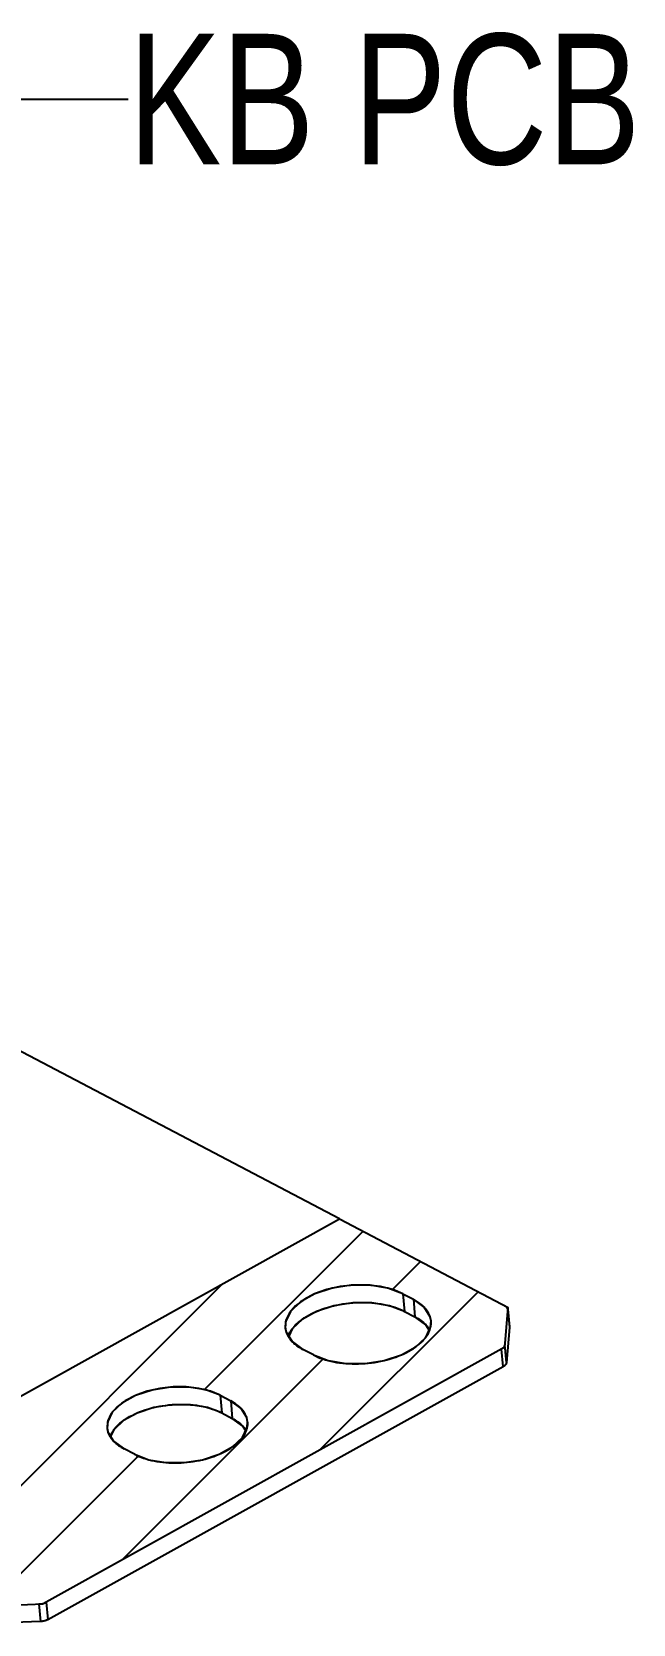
# Model space of a CAD drawing. Header units: millimetres. Extents: x 0 to 594, y 0 to 420.
# Drawn here: x 349.29 to 360.8, y 318.62 to 349.12 of the extents above; entities that cross this region are included whole.
import ezdxf

# ---------------------------------------------------------------- set-up
doc = ezdxf.new("R2010")
doc.units = ezdxf.units.MM
doc.header["$LTSCALE"] = 32.67
doc.layers.get('0').update_dxf_attribs({"linetype": 'CONTINUOUS'})
doc.layers.add('ASSEM_MEM', color=7, linetype='CONTINUOUS')
doc.styles.get("Standard").update_dxf_attribs({"font": 'txt', "width": 0.8})
doc.dimstyles.get("Standard").update_dxf_attribs({"dimtxt": 2.5, "dimasz": 3, "dimexe": 1.5, "dimexo": 1.2, "dimtad": 1, "dimdsep": 46, "dimtxsty": 'STANDARD', "dimblk": '_FILLED', "dimblk1": '_FILLED', "dimblk2": '_FILLED', "dimcen": 0.09, "dimazin": 2, "dimtol": 1, "dimtp": 0.01, "dimtm": 0.01, "dimtfac": 1, "dimtofl": 0, "dimtmove": 0, "dimatfit": 3, "dimldrblk": '_FILLED', "dimfxl": 1, "dimtolj": 1, "dimarcsym": 0})

# ---------------------------------------------------------------- blocks, each defined once
blk = doc.blocks.new('_FILLED')
at = {"color": 0, "linetype": 'BYBLOCK'}
blk.add_solid([(0, 0), (-1, 0.167), (-1, -0.167)], dxfattribs=at)

msp = doc.modelspace()

# ---------------------------------------------------------------- linework, layer by layer
at = {"layer": 'ASSEM_MEM', "color": 7, "linetype": 'CONTINUOUS'}
for p, q in [((355.179, 326.378), (341.13, 333.762)), ((346.195, 321.382), (355.179, 326.378)), ((352.596, 323.109), (355.629, 326.142)), ((355.179, 326.378), (358.406, 324.682)), ((356.194, 325.027), (356.73, 325.563)), ((347.217, 319.41), (352.94, 325.133)), ((354.794, 321.946), (357.831, 324.984)), ((356.392, 324.944), (356.594, 324.838)), ((356.392, 324.944), (356.423, 324.608)), ((356.423, 324.608), (356.624, 324.502)), ((356.594, 324.838), (356.624, 324.502)), ((358.342, 323.919), (358.406, 324.682)), ((358.402, 324.648), (358.432, 324.311)), ((358.402, 324.638), (358.402, 324.648)), ((358.402, 324.638), (358.432, 324.301)), ((354.273, 324.272), (354.206, 324.133)), ((356.832, 324.351), (356.624, 324.502)), ((356.895, 324.248), (356.832, 324.351)), ((356.897, 324.269), (356.902, 324.261)), ((358.432, 324.301), (358.376, 323.628)), ((358.432, 324.311), (358.432, 324.301)), ((354.199, 324.144), (354.201, 324.148)), ((356.813, 324.089), (356.817, 324.093)), ((356.824, 324.103), (356.828, 324.108)), ((358.376, 323.628), (358.345, 323.964)), ((358.342, 323.919), (349.504, 319.005)), ((351.009, 319.841), (354.863, 323.696)), ((354.679, 323.773), (354.477, 323.879)), ((358.311, 323.549), (358.28, 323.886)), ((349.596, 318.702), (358.311, 323.549)), ((352.894, 322.999), (353.096, 322.893)), ((352.894, 322.999), (352.925, 322.662)), ((353.096, 322.893), (353.126, 322.556)), ((352.925, 322.662), (353.126, 322.556)), ((353.326, 322.411), (353.126, 322.556)), ((350.857, 322.339), (350.796, 322.212)), ((353.307, 322.172), (353.31, 322.177)), ((353.317, 322.186), (353.321, 322.191)), ((353.383, 322.319), (353.326, 322.411)), ((348.45, 318.963), (351.323, 321.836)), ((351.255, 321.869), (351.053, 321.975)), ((348.096, 318.949), (349.504, 319.005)), ((349.422, 319.002), (349.452, 318.665)), ((349.565, 319.039), (349.596, 318.702)), ((349.452, 318.665), (348.209, 318.616))]:
    msp.add_line(p, q, dxfattribs=at)
for points in [[(356.392, 324.944), (356.197, 325.026), (355.966, 325.083), (355.718, 325.111), (355.453, 325.111), (355.192, 325.082), (354.937, 325.024), (354.703, 324.941), (354.502, 324.837), (354.338, 324.713), (354.221, 324.579), (354.154, 324.436), (354.14, 324.292)], [(356.392, 324.944), (356.107, 325.052), (355.768, 325.108), (355.401, 325.107), (355.038, 325.051), (354.706, 324.942), (354.434, 324.79), (354.242, 324.608), (354.147, 324.41), (354.14, 324.294)], [(356.423, 324.608), (356.138, 324.715), (355.798, 324.771), (355.432, 324.771), (355.068, 324.714), (354.736, 324.606), (354.464, 324.454), (354.273, 324.272)], [(354.464, 324.454), (354.503, 324.481), (354.546, 324.508), (354.589, 324.533), (354.637, 324.559), (354.686, 324.583), (354.737, 324.606)], [(354.737, 324.606), (354.786, 324.626), (354.841, 324.647), (354.897, 324.666), (354.951, 324.683), (355.01, 324.699), (355.069, 324.714)], [(355.069, 324.714), (355.126, 324.727), (355.187, 324.739), (355.245, 324.749), (355.308, 324.758), (355.371, 324.765), (355.434, 324.771)], [(355.434, 324.771), (355.492, 324.775), (355.556, 324.777), (355.614, 324.778), (355.677, 324.778), (355.739, 324.775), (355.8, 324.771)], [(355.8, 324.771), (355.856, 324.766), (355.916, 324.759), (355.971, 324.751), (356.029, 324.74), (356.085, 324.728), (356.139, 324.715)], [(356.139, 324.715), (356.188, 324.701), (356.24, 324.685), (356.286, 324.668), (356.334, 324.649), (356.377, 324.63), (356.423, 324.608)], [(356.931, 324.423), (356.914, 324.505), (356.801, 324.687), (356.594, 324.838)], [(356.931, 324.421), (356.916, 324.5), (356.884, 324.576), (356.835, 324.649), (356.77, 324.717), (356.69, 324.78), (356.594, 324.838)], [(358.402, 324.648), (358.398, 324.665), (358.38, 324.69), (358.35, 324.712)], [(354.14, 324.294), (354.157, 324.212), (354.27, 324.03), (354.477, 323.879)], [(354.14, 324.292), (354.142, 324.28), (354.143, 324.268), (354.146, 324.253), (354.149, 324.241), (354.152, 324.227), (354.156, 324.214)], [(354.201, 324.148), (354.21, 324.168), (354.221, 324.19), (354.231, 324.209), (354.244, 324.231), (354.258, 324.252), (354.273, 324.273)], [(354.273, 324.273), (354.275, 324.275), (354.277, 324.277), (354.281, 324.282)], [(354.281, 324.282), (354.284, 324.287), (354.289, 324.292)], [(354.289, 324.292), (354.312, 324.32), (354.338, 324.347), (354.366, 324.374), (354.396, 324.401), (354.43, 324.429), (354.464, 324.454)], [(354.679, 323.773), (354.964, 323.665), (355.303, 323.609), (355.67, 323.61), (356.034, 323.667), (356.365, 323.775), (356.638, 323.927), (356.829, 324.109), (356.924, 324.307), (356.931, 324.423)], [(356.624, 324.502), (356.654, 324.485), (356.683, 324.468), (356.71, 324.451), (356.737, 324.432), (356.761, 324.414), (356.785, 324.394)], [(356.785, 324.394), (356.792, 324.389), (356.801, 324.381), (356.809, 324.373), (356.816, 324.367), (356.824, 324.358), (356.832, 324.35)], [(356.832, 324.35), (356.844, 324.338), (356.855, 324.325), (356.865, 324.312), (356.877, 324.297), (356.887, 324.284), (356.897, 324.269)], [(356.9, 324.232), (356.901, 324.235), (356.903, 324.24), (356.905, 324.245), (356.907, 324.249), (356.909, 324.254), (356.911, 324.262)], [(356.911, 324.262), (356.914, 324.269), (356.916, 324.276), (356.918, 324.284), (356.92, 324.291), (356.922, 324.298), (356.924, 324.306)], [(356.924, 324.306), (356.927, 324.323), (356.93, 324.343), (356.932, 324.362), (356.933, 324.382), (356.932, 324.402), (356.931, 324.421)], [(358.432, 324.311), (358.433, 324.31), (358.433, 324.308), (358.433, 324.306), (358.433, 324.305), (358.433, 324.303), (358.432, 324.301)], [(354.156, 324.214), (354.16, 324.202), (354.164, 324.191), (354.17, 324.177), (354.175, 324.165), (354.182, 324.151), (354.189, 324.139)], [(354.189, 324.139), (354.19, 324.137), (354.192, 324.132), (354.195, 324.128), (354.198, 324.123), (354.2, 324.119), (354.205, 324.112)], [(354.205, 324.112), (354.214, 324.099), (354.223, 324.086), (354.233, 324.073), (354.245, 324.058), (354.256, 324.045), (354.269, 324.031)], [(354.269, 324.031), (354.276, 324.025), (354.284, 324.016), (354.292, 324.008), (354.299, 324.002), (354.307, 323.994), (354.317, 323.986)], [(354.317, 323.986), (354.34, 323.967), (354.365, 323.948), (354.391, 323.93), (354.419, 323.913), (354.447, 323.896), (354.477, 323.879)], [(356.637, 323.926), (356.671, 323.952), (356.703, 323.977), (356.733, 324.004), (356.761, 324.03), (356.789, 324.06), (356.813, 324.089)], [(356.817, 324.093), (356.82, 324.098), (356.824, 324.103)], [(356.828, 324.108), (356.842, 324.127), (356.856, 324.149), (356.868, 324.168), (356.88, 324.189), (356.891, 324.211), (356.9, 324.232)], [(358.28, 323.886), (358.314, 323.909), (358.336, 323.936), (358.345, 323.964)], [(354.679, 323.773), (354.72, 323.753), (354.766, 323.732), (354.81, 323.714), (354.86, 323.697), (354.908, 323.681), (354.963, 323.666)], [(354.963, 323.666), (355.014, 323.653), (355.07, 323.641), (355.124, 323.631), (355.182, 323.622), (355.242, 323.615), (355.302, 323.61)], [(355.668, 323.61), (355.727, 323.615), (355.79, 323.622), (355.848, 323.63), (355.91, 323.641), (355.972, 323.653), (356.032, 323.666)], [(356.032, 323.666), (356.088, 323.68), (356.147, 323.697), (356.204, 323.715), (356.256, 323.733), (356.311, 323.753), (356.365, 323.775)], [(356.365, 323.775), (356.413, 323.797), (356.462, 323.821), (356.507, 323.844), (356.553, 323.871), (356.596, 323.898), (356.637, 323.926)], [(355.302, 323.61), (355.359, 323.606), (355.421, 323.603), (355.479, 323.602), (355.542, 323.603), (355.605, 323.606), (355.668, 323.61)], [(358.376, 323.628), (358.367, 323.599), (358.345, 323.573), (358.311, 323.549)], [(358.345, 323.573), (358.34, 323.569), (358.335, 323.564), (358.329, 323.561), (358.323, 323.557), (358.318, 323.553), (358.311, 323.549)], [(358.367, 323.6), (358.364, 323.595), (358.361, 323.59), (358.357, 323.586), (358.353, 323.581), (358.349, 323.577), (358.345, 323.573)], [(358.376, 323.628), (358.375, 323.623), (358.374, 323.619), (358.373, 323.614), (358.371, 323.609), (358.369, 323.604), (358.367, 323.6)], [(352.894, 322.999), (352.706, 323.077), (352.485, 323.132), (352.246, 323.159), (351.991, 323.159), (351.74, 323.131), (351.495, 323.076), (351.27, 322.995), (351.077, 322.895), (350.919, 322.777), (350.807, 322.648), (350.742, 322.51), (350.729, 322.372)], [(352.894, 322.999), (352.62, 323.102), (352.294, 323.156), (351.941, 323.156), (351.592, 323.101), (351.273, 322.997), (351.011, 322.851), (350.827, 322.676), (350.736, 322.485), (350.729, 322.374)], [(352.925, 322.662), (352.651, 322.766), (352.324, 322.82), (351.972, 322.819), (351.622, 322.765), (351.303, 322.66), (351.041, 322.515), (350.857, 322.339)], [(351.304, 322.661), (351.351, 322.68), (351.404, 322.7), (351.458, 322.719), (351.509, 322.735), (351.566, 322.751), (351.623, 322.765)], [(351.623, 322.765), (351.678, 322.777), (351.737, 322.789), (351.792, 322.798), (351.853, 322.807), (351.913, 322.814), (351.974, 322.819)], [(351.974, 322.819), (352.03, 322.823), (352.091, 322.826), (352.147, 322.826), (352.208, 322.826), (352.268, 322.823), (352.326, 322.82)], [(352.326, 322.82), (352.38, 322.815), (352.438, 322.808), (352.49, 322.8), (352.546, 322.79), (352.6, 322.778), (352.652, 322.766)], [(352.652, 322.766), (352.699, 322.752), (352.749, 322.737), (352.794, 322.721), (352.84, 322.702), (352.881, 322.684), (352.925, 322.662)], [(353.42, 322.493), (353.404, 322.573), (353.295, 322.748), (353.096, 322.893)], [(353.42, 322.492), (353.405, 322.568), (353.374, 322.641), (353.327, 322.711), (353.265, 322.777), (353.188, 322.837), (353.096, 322.893)], [(350.873, 322.359), (350.896, 322.386), (350.92, 322.412), (350.947, 322.438), (350.976, 322.463), (351.009, 322.49), (351.042, 322.515)], [(351.042, 322.515), (351.079, 322.54), (351.121, 322.567), (351.161, 322.591), (351.207, 322.615), (351.255, 322.639), (351.304, 322.661)], [(351.255, 321.869), (351.529, 321.765), (351.855, 321.711), (352.207, 321.712), (352.557, 321.766), (352.876, 321.871), (353.138, 322.016), (353.322, 322.192), (353.413, 322.382), (353.42, 322.493)], [(353.126, 322.556), (353.155, 322.541), (353.183, 322.524), (353.209, 322.507), (353.234, 322.49), (353.258, 322.472), (353.281, 322.453)], [(353.281, 322.453), (353.287, 322.448), (353.296, 322.44), (353.304, 322.432), (353.31, 322.426), (353.318, 322.419), (353.326, 322.411)], [(353.413, 322.381), (353.416, 322.398), (353.419, 322.417), (353.421, 322.435), (353.422, 322.454), (353.421, 322.473), (353.42, 322.492)], [(350.729, 322.374), (350.745, 322.295), (350.854, 322.12), (351.053, 321.975)], [(350.729, 322.372), (350.73, 322.36), (350.732, 322.348), (350.734, 322.335), (350.737, 322.323), (350.74, 322.309), (350.744, 322.297)], [(350.744, 322.297), (350.748, 322.286), (350.752, 322.274), (350.758, 322.261), (350.763, 322.25), (350.769, 322.237), (350.775, 322.225)], [(350.775, 322.225), (350.777, 322.222), (350.779, 322.218), (350.782, 322.214), (350.784, 322.209), (350.787, 322.205), (350.791, 322.199)], [(350.789, 322.221), (350.797, 322.24), (350.807, 322.261), (350.817, 322.279), (350.83, 322.3), (350.844, 322.321), (350.858, 322.34)], [(350.791, 322.199), (350.799, 322.186), (350.808, 322.173), (350.818, 322.161), (350.83, 322.147), (350.84, 322.134), (350.853, 322.12)], [(350.853, 322.12), (350.859, 322.115), (350.867, 322.107), (350.875, 322.099), (350.881, 322.093), (350.89, 322.086), (350.898, 322.078)], [(350.858, 322.34), (350.86, 322.343), (350.861, 322.345), (350.865, 322.349)], [(350.865, 322.349), (350.868, 322.354), (350.873, 322.359)], [(353.137, 322.016), (353.17, 322.04), (353.2, 322.065), (353.229, 322.09), (353.256, 322.116), (353.283, 322.145), (353.307, 322.172)], [(353.31, 322.177), (353.314, 322.181), (353.317, 322.186)], [(353.321, 322.191), (353.335, 322.209), (353.348, 322.23), (353.36, 322.248), (353.371, 322.269), (353.382, 322.29), (353.391, 322.31)], [(353.326, 322.411), (353.337, 322.399), (353.348, 322.387), (353.358, 322.374), (353.369, 322.36), (353.379, 322.347), (353.388, 322.332)], [(353.391, 322.31), (353.392, 322.313), (353.393, 322.317), (353.395, 322.322), (353.397, 322.327), (353.399, 322.331), (353.401, 322.339)], [(353.401, 322.339), (353.403, 322.346), (353.406, 322.353), (353.408, 322.36), (353.409, 322.367), (353.411, 322.374), (353.413, 322.381)], [(350.898, 322.078), (350.921, 322.059), (350.945, 322.041), (350.97, 322.024), (350.997, 322.007), (351.024, 321.991), (351.053, 321.975)], [(351.255, 321.869), (351.294, 321.849), (351.338, 321.83), (351.381, 321.812), (351.428, 321.795), (351.474, 321.78), (351.528, 321.765)], [(352.556, 321.766), (352.609, 321.779), (352.666, 321.795), (352.721, 321.813), (352.771, 321.83), (352.824, 321.85), (352.875, 321.871)], [(352.875, 321.871), (352.921, 321.891), (352.969, 321.915), (353.012, 321.937), (353.056, 321.963), (353.098, 321.989), (353.137, 322.016)], [(351.528, 321.765), (351.577, 321.753), (351.631, 321.742), (351.682, 321.732), (351.739, 321.724), (351.796, 321.717), (351.853, 321.711)], [(351.853, 321.711), (351.908, 321.708), (351.968, 321.705), (352.024, 321.705), (352.085, 321.705), (352.145, 321.708), (352.206, 321.712)], [(352.206, 321.712), (352.262, 321.717), (352.323, 321.724), (352.379, 321.732), (352.438, 321.742), (352.498, 321.753), (352.556, 321.766)], [(349.422, 319.002), (349.474, 319.007), (349.523, 319.02), (349.565, 319.039)], [(349.596, 318.702), (349.553, 318.684), (349.504, 318.671), (349.452, 318.665)], [(349.504, 318.671), (349.496, 318.67), (349.487, 318.668), (349.479, 318.667), (349.47, 318.666), (349.462, 318.666), (349.452, 318.665)], [(349.553, 318.684), (349.546, 318.681), (349.538, 318.679), (349.53, 318.677), (349.521, 318.674), (349.513, 318.673), (349.504, 318.671)], [(349.596, 318.702), (349.59, 318.699), (349.583, 318.696), (349.576, 318.692), (349.569, 318.69), (349.561, 318.686), (349.553, 318.684)]]:
    msp.add_lwpolyline(points, dxfattribs=at)

# ---------------------------------------------------------------- texts
at = {"color": 7, "linetype": 'CONTINUOUS', "insert": (351.132, 349.081), "char_height": 2.5, "width": 12, "attachment_point": 1, "line_spacing_factor": 0.9}
msp.add_mtext('KB PCB', dxfattribs=at)

# ---------------------------------------------------------------- leaders
at = {"color": 7, "linetype": 'CONTINUOUS'}
msp.add_leader([(335.702, 336.615), (348.132, 347.831), (351.132, 347.831)], dimstyle='STANDARD', override={"dimtad": 0}, dxfattribs=at)

doc.saveas('drawing.dxf')
